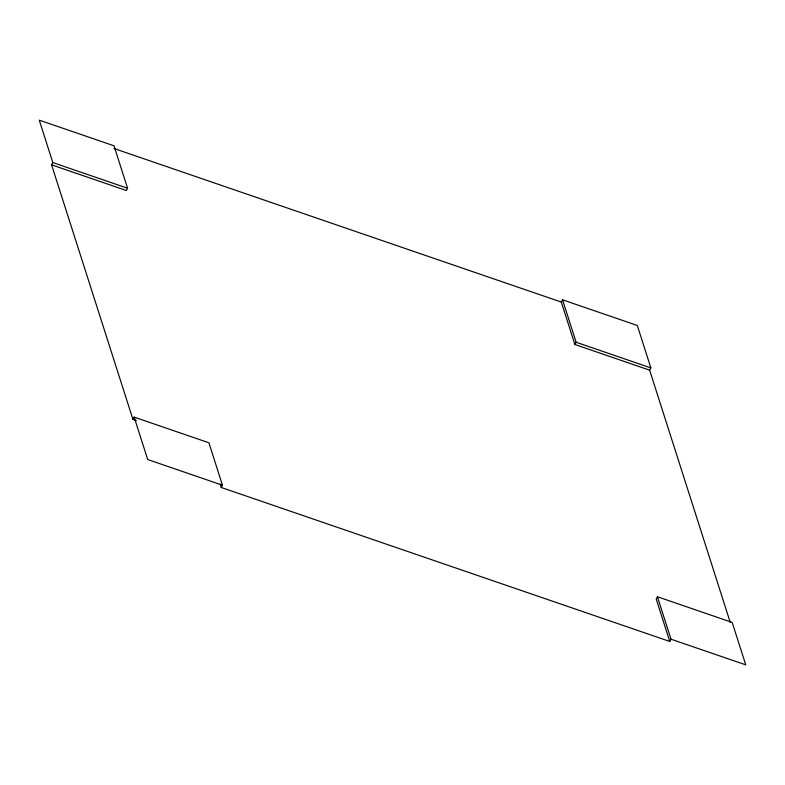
<?xml version="1.0" encoding="UTF-8"?>
<svg xmlns="http://www.w3.org/2000/svg" width="785" height="785" viewBox="0 0 785 785"><rect width="100%" height="100%" fill="white"/><g stroke="black" fill="none" stroke-linecap="round" stroke-linejoin="round"><path stroke-width="1.18" d="M51.584 164.84L52.811 162.564L39.25 120.144L114.002 145.804L127.562 188.233L126.346 190.51L51.584 164.84L132.93 419.376L136.374 420.564M132.93 419.376L134.147 417.11L208.898 442.769L222.459 485.199L221.242 487.465L669.772 641.463L670.998 639.196L657.438 596.767L732.189 622.436L745.75 664.856L670.998 639.196M649.637 370.167L574.875 344.497L561.324 302.078L562.541 299.801L637.302 325.471L650.853 367.89L649.637 370.167L730.227 622.368M574.875 344.497L576.102 342.231L562.541 299.801M657.438 596.767L656.221 599.043L669.772 641.463M113.943 148.483L561.324 302.078M52.811 162.564L127.562 188.233M576.102 342.231L650.853 367.89M222.459 485.199L147.698 459.529L134.147 417.11M220.143 484.031L221.242 487.465"/></g></svg>
